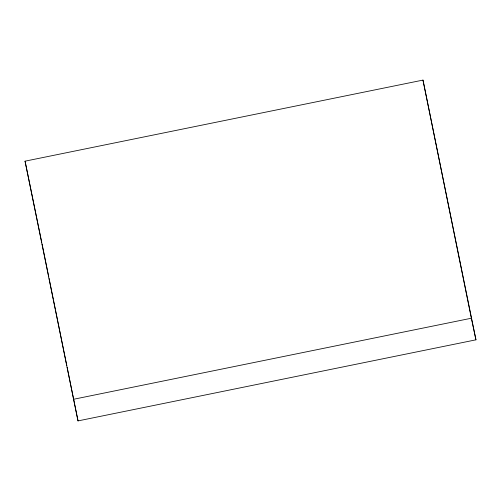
<?xml version="1.0" encoding="UTF-8"?>
<svg xmlns="http://www.w3.org/2000/svg" width="501" height="501" viewBox="0 0 501 501"><rect width="100%" height="100%" fill="white"/><g stroke="black" fill="none" stroke-linecap="round" stroke-linejoin="round"><path stroke-width="0.75" d="M25.05 161.172L422.982 80.097L475.95 339.828L78.018 420.903L25.05 161.172L41.771 242.497M73.428 399.303L471.36 318.229L475.95 339.828M422.982 80.097L471.36 318.229M42.084 244.025L48.772 276.953M49.085 278.481L53.288 299.153M53.594 300.688L55.304 309.111M55.617 310.639L66.821 365.774M67.128 367.302L78.018 420.903"/></g></svg>
